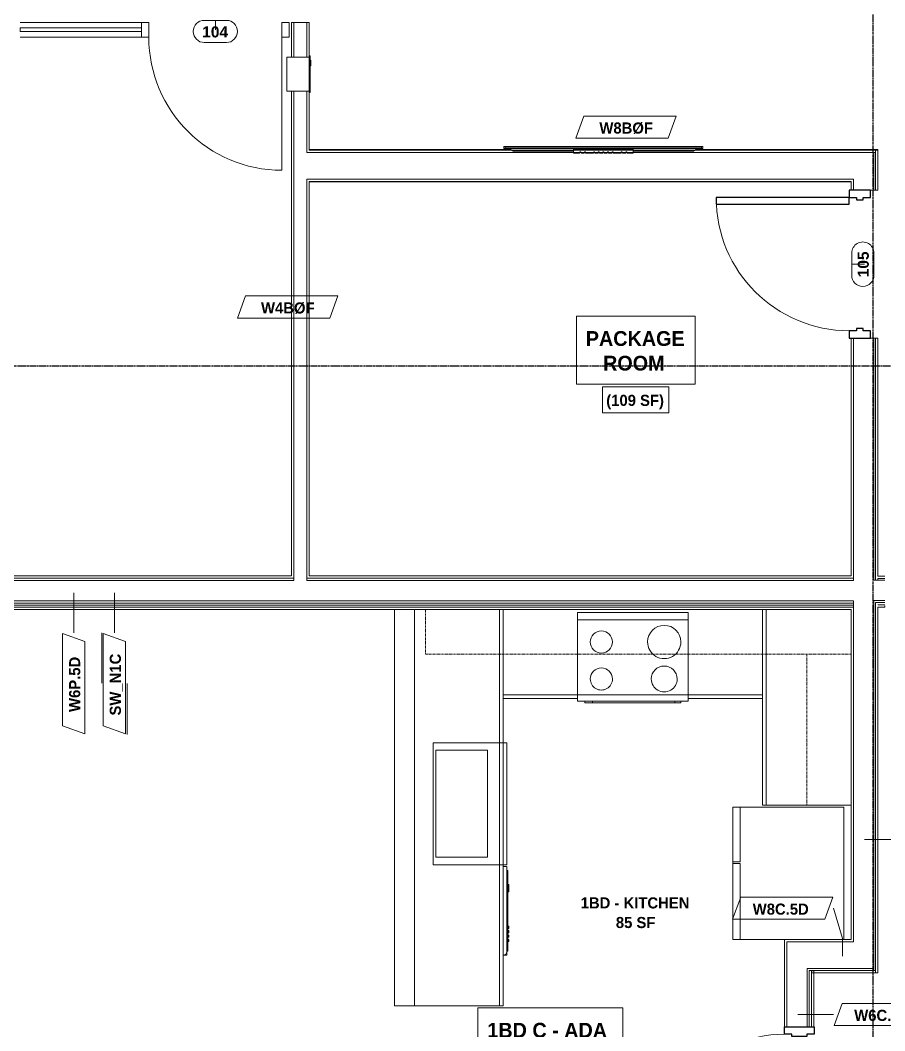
# Model space of a CAD drawing. Header units: inches. Extents: x -4058 to -1781, y 9814 to 12264.
# Drawn here: x -3712.1 to -3478.2, y 11007.4 to 11280.8 of the extents above; entities that cross this region are included whole.
import ezdxf

# ---------------------------------------------------------------- set-up
doc = ezdxf.new("R2010")
doc.units = ezdxf.units.IN
doc.header["$MEASUREMENT"] = 0
doc.linetypes.add('Dash', pattern=[0.25, 0.125, -0.125])
doc.linetypes.add('Grid Line 1_2_', pattern=[0.875, 0.5, -0.125, 0.125, -0.125])
for name, color, linetype, lineweight in [('0-1', 7, 'Continuous', 5), ('0-2', 7, 'Continuous', 9), ('A-AREA-IDEN', 2, 'Continuous', 9), ('A-DOOR-1', 7, 'Continuous', 9), ('A-DOOR-2', 10, 'Continuous', 30), ('A-DOOR-FRAM-2', 10, 'Continuous', 30), ('A-DOOR-IDEN', 31, 'Continuous', 9), ('A-GENM-1', 7, 'Continuous', 9), ('A-GLAZ-CURT-1', 7, 'Continuous', 9), ('A-GLAZ-CWMG-1', 7, 'Continuous', 9), ('A-WALL-1', 7, 'Continuous', 9), ('A-WALL-2', 250, 'Continuous', 18), ('A-WALL-3', 113, 'Continuous', 9), ('A-WALL-IDEN', 211, 'Continuous', 9), ('E-FIRE-1', 7, 'Continuous', 9), ('I-WALL-1', 7, 'Continuous', 9), ('P-SANR-FIXT', 6, 'Continuous', 9), ('Q-CASE', 31, 'Continuous', 9), ('Q-CASE-HDLN', 31, 'Dash', 9), ('Q-SPCQ', 91, 'Continuous', 9), ('S-GRID-1', 1, 'Grid Line 1_2_', 30)]:
    doc.layers.add(name, color=color, linetype=linetype, lineweight=lineweight)
doc.styles.add('Arial_B', font='arialbd.ttf', dxfattribs={"height": 3})
doc.styles.add('Century Gothic_B', font='GOTHICB.TTF', dxfattribs={"height": 4})
doc.styles.add('Century Gothic_B_1', font='GOTHICB.TTF', dxfattribs={"height": 3})

# ---------------------------------------------------------------- blocks, each defined once
blk = doc.blocks.new('Basic Wall _ INT - W8BØF - _5_8 GYP - 2X8 WOOD_BATT_ - 5_8 GYP_ - ___-2320913-UNIT PLANS - 1ST FLOOR')
at = {"layer": 'I-WALL-1'}
blk.add_line((-3633.95, 11237.01), (-3487.3, 11237.01), dxfattribs=at)
blk = doc.blocks.new('Basic Wall _ INT - W8BØF - _5_8 GYP - 2X8 WOOD_BATT_ - 5_8 GYP_ - ___-2320912-UNIT PLANS - 1ST FLOOR')
at = {"layer": 'I-WALL-1'}
for p, q in [((-3579.33, 11245.76), (-3633.95, 11245.76)), ((-3480.05, 11245.76), (-3529.31, 11245.76)), ((-3480.05, 11245.81), (-3480.05, 11245.76)), ((-3480.05, 11245.76), (-3480.05, 11245.68)), ((-3480.05, 11245.68), (-3480.05, 11245.64))]:
    blk.add_line(p, q, dxfattribs=at)
blk = doc.blocks.new('STOREFRONT DOOR - ALUM_ STILE W_ GLASS INSET-2189326-UNIT PLANS - 1ST FLOOR')
at = {"layer": 'A-DOOR-1'}
blk.add_line((-18, 2), (-18, 38), dxfattribs=at)
blk.add_arc((-18, 2), 36, 0, 90, dxfattribs=at)
blk = doc.blocks.new('System Panel - Glazed-2345228-UNIT PLANS - 1ST FLOOR')
at = {"layer": 'A-GLAZ-CURT-1'}
for p, q in [((16.4, 0.5), (-16.4, 0.5)), ((-16.4, 0.5), (-16.4, -0.5)), ((16.4, -0.5), (16.4, 0.5)), ((-16.4, -0.5), (16.4, -0.5))]:
    blk.add_line(p, q, dxfattribs=at)
blk = doc.blocks.new('Rectangular Mullion - 2_ x 4_ - EXTERIOR-1900241-UNIT PLANS - 1ST FLOOR')
at = {"layer": 'A-GLAZ-CWMG-1'}
for p, q in [((-3712.12, 11280.16), (-3679.32, 11280.16)), ((-3712.12, 11276.16), (-3679.32, 11276.16))]:
    blk.add_line(p, q, dxfattribs=at)
blk = doc.blocks.new('Rectangular Mullion - 2_ x 4_ - EXTERIOR-2141107-UNIT PLANS - 1ST FLOOR')
at = {"layer": 'A-GLAZ-CWMG-1'}
for p, q in [((-1, 2), (1, 2)), ((-1, -2), (-1, 2)), ((1, 2), (1, -2)), ((1, -2), (-1, -2))]:
    blk.add_line(p, q, dxfattribs=at)
blk = doc.blocks.new('HOLLOW METAL - HM - WOOD LEAF - 3-0 x 7-0-2191983-UNIT PLANS - 1ST FLOOR')
at = {"layer": 'A-DOOR-1'}
blk.add_arc((18, 4.375), 36, 90, 180, dxfattribs=at)
at = {"layer": 'A-DOOR-2'}
for p, q in [((18, 40.375), (16.25, 40.375)), ((16.25, 40.375), (16.25, 4.375)), ((18, 4.375), (18, 40.375)), ((16.25, 4.375), (18, 4.375))]:
    blk.add_line(p, q, dxfattribs=at)
at = {"layer": 'A-DOOR-FRAM-2'}
for p, q in [((-18, 4.375), (-20, 4.375)), ((-20, 4.375), (-20, -1.375)), ((-18, 2.4375), (-18, 4.375)), ((18, 4.375), (18, 2.4375)), ((20, 4.375), (18, 4.375)), ((20, -1.375), (20, 4.375)), ((-17.375, 2.4375), (-18, 2.4375)), ((-18, -1.375), (-18, 0.5625)), ((-18, 0.5625), (-17.375, 0.5625)), ((-17.375, 0.5625), (-17.375, 2.4375)), ((18, 2.4375), (17.375, 2.4375)), ((17.375, 2.4375), (17.375, 0.5625)), ((17.375, 0.5625), (18, 0.5625)), ((18, 0.5625), (18, -1.375)), ((-20, -1.375), (-18, -1.375)), ((18, -1.375), (20, -1.375))]:
    blk.add_line(p, q, dxfattribs=at)
blk = doc.blocks.new('Rectangular Mullion - 2_ x 4_ - EXTERIOR-2140860-UNIT PLANS - 1ST FLOOR')
at = {"layer": 'A-GLAZ-CWMG-1'}
for p, q in [((0, 2), (-2, 2)), ((-2, 2), (-2, -2)), ((0, -2), (0, 2)), ((-2, -2), (0, -2))]:
    blk.add_line(p, q, dxfattribs=at)
blk = doc.blocks.new('Sony TV - Sony TV-2182322-UNIT PLANS - 1ST FLOOR')
at = {"layer": 'A-GENM-1'}
for p, q in [((-16.94, -1.6), (-16.94, -2.14)), ((-16.59, -1.6), (-16.94, -1.6)), ((-16.94, -2.14), (-16.59, -2.14)), ((36.59, -1.6), (-16.59, -1.6)), ((-16.59, -1.6), (-16.59, -1.99)), ((-16.59, -2.14), (-16.59, -1.6)), ((36.59, -1.6), (-16.59, -1.6)), ((-16.59, -1.6), (-16.59, -2.14)), ((-16.59, -1.99), (36.59, -1.99)), ((36.59, -1.99), (-16.59, -1.99)), ((-16.59, -1.99), (-16.59, -2.14)), ((-16.59, -2.14), (36.59, -2.14)), ((-16.59, -2.14), (36.59, -2.14)), ((-14.39, -0.91), (-15.39, -1.61)), ((-15.39, -1.61), (1.97, -1.61)), ((1.97, -0.91), (-14.39, -0.91)), ((3.59, -0.41), (1.97, -0.41)), ((1.97, -0.41), (1.97, -1.38)), ((1.97, -1.61), (1.97, -0.91)), ((1.97, -1.38), (18.05, -1.38)), ((4.84, -0.41), (3.97, -0.41)), ((7.33, -0.41), (5.21, -0.41)), ((8.57, -0.41), (7.7, -0.41)), ((8.66, -2.14), (8.63, -2.14)), ((8.75, -2.14), (8.66, -2.14)), ((9.82, -0.41), (8.95, -0.41)), ((10.32, -2.14), (10.01, -2.14)), ((11.06, -0.41), (10.19, -0.41)), ((10.64, -2.14), (10.32, -2.14)), ((11.02, -2.14), (10.64, -2.14)), ((11.54, -2.14), (11.11, -2.14)), ((12.31, -0.41), (11.44, -0.41)), ((11.65, -2.14), (11.54, -2.14)), ((11.73, -2.14), (11.65, -2.14)), ((12.1, -2.14), (11.73, -2.14)), ((14.8, -0.41), (12.68, -0.41)), ((16.05, -0.41), (15.17, -0.41)), ((18.05, -0.41), (16.42, -0.41)), ((18.05, -1.38), (18.05, -0.41)), ((34.38, -0.91), (18.05, -0.91)), ((18.05, -0.91), (18.05, -1.61)), ((18.05, -1.61), (35.38, -1.61)), ((35.38, -1.61), (34.38, -0.91)), ((36.59, -1.99), (36.59, -1.6)), ((36.94, -1.6), (36.59, -1.6)), ((36.59, -1.6), (36.59, -2.14)), ((36.59, -2.14), (36.59, -1.6)), ((36.59, -2.14), (36.59, -1.99)), ((36.59, -2.14), (36.94, -2.14)), ((36.94, -2.14), (36.94, -1.6))]:
    blk.add_line(p, q, dxfattribs=at)
at = {"layer": 'A-GENM-1', "flags": 128}
for points in [[(3.97, -0.41), (3.96, -0.48), (3.95, -0.54), (3.93, -0.6), (3.9, -0.66), (3.87, -0.7), (3.84, -0.73), (3.8, -0.74), (3.76, -0.74), (3.72, -0.73), (3.68, -0.7), (3.65, -0.66), (3.63, -0.6), (3.61, -0.54), (3.6, -0.48), (3.59, -0.41)], [(5.21, -0.41), (5.21, -0.48), (5.19, -0.54), (5.18, -0.6), (5.15, -0.66), (5.12, -0.7), (5.08, -0.73), (5.04, -0.74), (5, -0.74), (4.97, -0.73), (4.93, -0.7), (4.9, -0.66), (4.87, -0.6), (4.85, -0.54), (4.84, -0.48), (4.84, -0.41)], [(7.7, -0.41), (7.7, -0.48), (7.69, -0.54), (7.67, -0.6), (7.64, -0.66), (7.61, -0.7), (7.57, -0.73), (7.53, -0.74), (7.5, -0.74), (7.46, -0.73), (7.42, -0.7), (7.39, -0.66), (7.36, -0.6), (7.34, -0.54), (7.33, -0.48), (7.33, -0.41)], [(8.95, -0.41), (8.94, -0.48), (8.93, -0.54), (8.91, -0.6), (8.89, -0.66), (8.85, -0.7), (8.82, -0.73), (8.78, -0.74), (8.74, -0.74), (8.7, -0.73), (8.67, -0.7), (8.64, -0.66), (8.61, -0.6), (8.59, -0.54), (8.58, -0.48), (8.57, -0.41)], [(9.91, -2.14), (9.9, -2.14), (9.86, -2.14), (9.81, -2.14), (9.75, -2.14), (9.67, -2.14), (9.57, -2.14), (9.47, -2.14), (9.37, -2.14), (9.28, -2.14), (9.18, -2.14), (9.1, -2.14), (9.03, -2.14), (8.98, -2.14), (8.95, -2.14), (8.94, -2.14)], [(10.19, -0.41), (10.19, -0.48), (10.18, -0.54), (10.16, -0.6), (10.13, -0.66), (10.1, -0.7), (10.06, -0.73), (10.03, -0.74), (9.99, -0.74), (9.95, -0.73), (9.91, -0.7), (9.88, -0.66), (9.85, -0.6), (9.83, -0.54), (9.82, -0.48), (9.82, -0.41)], [(11.44, -0.41), (11.43, -0.48), (11.42, -0.54), (11.4, -0.6), (11.38, -0.66), (11.34, -0.7), (11.31, -0.73), (11.27, -0.74), (11.23, -0.74), (11.19, -0.73), (11.16, -0.7), (11.13, -0.66), (11.1, -0.6), (11.08, -0.54), (11.07, -0.48), (11.06, -0.41)], [(12.68, -0.41), (12.68, -0.48), (12.67, -0.54), (12.65, -0.6), (12.62, -0.66), (12.59, -0.7), (12.55, -0.73), (12.52, -0.74), (12.48, -0.74), (12.44, -0.73), (12.4, -0.7), (12.37, -0.66), (12.35, -0.6), (12.33, -0.54), (12.31, -0.48), (12.31, -0.41)], [(15.17, -0.41), (15.17, -0.48), (15.16, -0.54), (15.14, -0.6), (15.11, -0.66), (15.08, -0.7), (15.05, -0.73), (15.01, -0.74), (14.97, -0.74), (14.93, -0.73), (14.89, -0.7), (14.86, -0.66), (14.84, -0.6), (14.82, -0.54), (14.8, -0.48), (14.8, -0.41)], [(16.42, -0.41), (16.42, -0.48), (16.4, -0.54), (16.38, -0.6), (16.36, -0.66), (16.33, -0.7), (16.29, -0.73), (16.25, -0.74), (16.21, -0.74), (16.18, -0.73), (16.14, -0.7), (16.11, -0.66), (16.08, -0.6), (16.06, -0.54), (16.05, -0.48), (16.05, -0.41)]]:
    blk.add_lwpolyline(points, dxfattribs=at)
at = {"layer": 'A-GENM-1'}
for points, knots in [([(8.63, -2.14), (8.5, -2.14), (8.3, -2.14), (7.99, -2.14), (7.96, -2.14)], [0, 0, 0, 0, 0.01859879, 0.03620202, 0.03620202, 0.03620202, 0.03620202]), ([(8.78, -2.14), (8.78, -2.14), (8.77, -2.14), (8.76, -2.14), (8.75, -2.14)], [0.062619593, 0.062619593, 0.062619593, 0.062619593, 0.068476371, 0.072023558, 0.072023558, 0.072023558, 0.072023558])]:
    blk.add_open_spline(points, degree=3, knots=knots, dxfattribs=at)
blk.add_open_spline([(7.96, -2.14), (7.96, -2.14), (7.96, -2.14), (7.96, -2.14)], degree=3, dxfattribs=at)
blk = doc.blocks.new('104416 - Fire Extinguishers - Wall - Class A - Light - 2A-2205595-UNIT PLANS - 1ST FLOOR')
at = {"layer": 'E-FIRE-1'}
for p, q in [((14.41, 2.88), (14.44, 2.88)), ((14.41, 2.63), (14.41, 2.88)), ((14.44, 2.88), (14.84, 2.88)), ((14.44, 2.63), (14.44, 2.88)), ((14.84, 2.88), (15.03, 2.88)), ((14.84, 2.63), (14.84, 2.88)), ((15.03, 2.88), (15.11, 2.88)), ((15.03, 2.63), (15.03, 2.88)), ((15.11, 2.88), (15.24, 2.88)), ((15.11, 2.63), (15.11, 2.88)), ((15.24, 2.88), (15.51, 2.88)), ((15.24, 2.63), (15.24, 2.88)), ((15.51, 2.88), (15.73, 2.88)), ((15.51, 2.63), (15.51, 2.88)), ((15.73, 2.88), (15.87, 2.88)), ((15.73, 2.63), (15.73, 2.88)), ((15.87, 2.88), (15.91, 2.88)), ((15.87, 2.63), (15.87, 2.88)), ((15.91, 2.88), (15.94, 2.88)), ((15.91, 2.63), (15.91, 2.88)), ((15.94, 2.63), (15.94, 2.88)), ((13.19, 2.63), (13.19, 2.37)), ((23.19, 2.63), (13.19, 2.63)), ((13.19, 2.63), (23.19, 2.63)), ((13.19, 2.63), (13.19, 2.37)), ((23.19, 2.37), (13.19, 2.37)), ((13.63, -3.62), (13.63, 2.37)), ((22.75, 2.37), (22.75, -3.62)), ((23.19, 2.37), (23.19, 2.63)), ((23.19, 2.37), (23.19, 2.63)), ((22.75, -3.62), (13.63, -3.62))]:
    blk.add_line(p, q, dxfattribs=at)
blk = doc.blocks.new('HOLLOW METAL - UNIT DOOR-2191977-UNIT PLANS - 1ST FLOOR')
at = {"layer": 'A-DOOR-1'}
blk.add_arc((18, -3.875), 36, 180, 270, dxfattribs=at)
at = {"layer": 'A-DOOR-2'}
for p, q in [((16.25, -3.875), (18, -3.875)), ((16.25, -39.875), (16.25, -3.875)), ((18, -3.875), (18, -39.875)), ((18, -39.875), (16.25, -39.875))]:
    blk.add_line(p, q, dxfattribs=at)
at = {"layer": 'A-DOOR-FRAM-2'}
for p, q in [((-20, 4.125), (-18, 4.125)), ((-20, -3.875), (-20, 4.125)), ((-18, 4.125), (-18, 2.1875)), ((18, 4.125), (20, 4.125)), ((18, 2.1875), (18, 4.125)), ((20, 4.125), (20, -3.875)), ((-18, 2.1875), (-17.375, 2.1875)), ((-17.375, 2.1875), (-17.375, -1.9375)), ((17.375, 2.1875), (18, 2.1875)), ((17.375, -1.9375), (17.375, 2.1875)), ((-18, -1.9375), (-18, -3.875)), ((-17.375, -1.9375), (-18, -1.9375)), ((18, -1.9375), (17.375, -1.9375)), ((18, -3.875), (18, -1.9375)), ((-18, -3.875), (-20, -3.875)), ((20, -3.875), (18, -3.875))]:
    blk.add_line(p, q, dxfattribs=at)
blk = doc.blocks.new('CTR - 1st Phase - Common Walls_rvt-1-UNIT PLANS - 1ST FLOOR')
at = {"layer": 'A-WALL-1'}
for p, q in [((-3633.95, 11280.16), (-3638.7, 11280.16)), ((-3638.7, 11280.16), (-3638.7, 11270.73)), ((-3633.95, 11271.16), (-3633.95, 11280.16)), ((-3638.7, 11261.6), (-3638.7, 11130.44)), ((-3633.95, 11245.64), (-3633.95, 11261.16)), ((-3633.95, 11130.44), (-3633.95, 11237.14))]:
    blk.add_line(p, q, dxfattribs=at)
at = {"layer": 'A-WALL-2'}
for p, q in [((-3638.07, 11280.16), (-3638.07, 11270.73)), ((-3634.57, 11280.16), (-3634.57, 11270.73)), ((-3638.07, 11261.6), (-3638.07, 11130.44)), ((-3634.57, 11261.6), (-3634.57, 11245.01)), ((-3634.57, 11245.01), (-3633.95, 11245.01)), ((-3633.95, 11245.01), (-3481.17, 11245.01)), ((-3481.17, 11245.01), (-3480.67, 11245.01)), ((-3481.17, 11245.01), (-3480.67, 11245.01)), ((-3481.17, 11245.01), (-3481.17, 11237.76)), ((-3480.67, 11245.64), (-3480.67, 11245.01)), ((-3480.67, 11245.01), (-3480.67, 11237.14)), ((-3634.57, 11237.76), (-3633.95, 11237.76)), ((-3634.57, 11237.76), (-3634.57, 11130.44)), ((-3633.95, 11237.76), (-3486.67, 11237.76)), ((-3486.67, 11237.76), (-3486.67, 11237.14)), ((-3486.67, 11237.14), (-3486.67, 11234.76)), ((-3481.17, 11237.76), (-3481.17, 11237.14)), ((-3481.17, 11237.14), (-3481.17, 11234.76)), ((-3480.67, 11237.14), (-3480.67, 11234.76)), ((-3486.67, 11194.76), (-3486.67, 11129.81)), ((-3481.17, 11194.76), (-3481.17, 11129.25)), ((-3480.67, 11194.76), (-3480.67, 11129.25)), ((-3638.07, 11129.81), (-3823.82, 11129.81)), ((-3638.07, 11129.19), (-3823.82, 11129.19)), ((-3638.07, 11130.44), (-3638.07, 11129.81)), ((-3638.07, 11129.81), (-3638.07, 11129.19)), ((-3634.57, 11130.44), (-3634.57, 11129.81)), ((-3487.3, 11129.81), (-3634.57, 11129.81)), ((-3634.57, 11129.81), (-3634.57, 11129.19)), ((-3487.3, 11129.19), (-3634.57, 11129.19)), ((-3487.3, 11129.81), (-3486.67, 11129.81)), ((-3487.3, 11129.19), (-3486.67, 11129.19)), ((-3486.67, 11129.81), (-3486.67, 11129.19)), ((-3486.67, 11129.81), (-3486.67, 11129.19)), ((-3481.17, 11129.25), (-3480.67, 11129.25)), ((-3480.67, 11129.25), (-3480.05, 11129.25)), ((-3480.05, 11129.75), (-3478.17, 11129.75)), ((-3480.05, 11129.75), (-3480.05, 11129.25)), ((-3480.05, 11129.25), (-3478.17, 11129.25)), ((-3487.3, 11123.69), (-3823.82, 11123.69)), ((-3487.3, 11123.69), (-3486.67, 11123.69)), ((-3486.67, 11123.69), (-3486.67, 11123.06)), ((-3486.67, 11123.69), (-3486.67, 11123.06)), ((-3481.17, 11123.75), (-3481.17, 11032.1)), ((-3481.17, 11123.75), (-3480.67, 11123.75)), ((-3480.67, 11123.75), (-3480.05, 11123.75)), ((-3480.67, 11123.25), (-3480.67, 11032.1)), ((-3480.67, 11123.25), (-3480.05, 11123.25)), ((-3480.05, 11123.75), (-3478.17, 11123.75)), ((-3480.05, 11123.25), (-3478.17, 11123.25)), ((-3487.3, 11123.06), (-3823.82, 11123.06)), ((-3487.3, 11122.56), (-3823.82, 11122.56)), ((-3487.3, 11121.94), (-3823.82, 11121.94)), ((-3487.3, 11123.06), (-3486.67, 11123.06)), ((-3487.3, 11122.56), (-3486.67, 11122.56)), ((-3487.3, 11121.94), (-3486.67, 11121.94)), ((-3486.67, 11123.06), (-3486.67, 11122.56)), ((-3486.67, 11123.06), (-3486.67, 11122.56)), ((-3486.67, 11122.56), (-3486.67, 11121.94)), ((-3486.67, 11122.56), (-3486.67, 11121.94)), ((-3486.67, 11121.94), (-3486.67, 11032.1)), ((-3480.05, 11122.63), (-3478.17, 11122.63)), ((-3504.67, 11024.23), (-3504.67, 11031.48)), ((-3486.67, 11031.48), (-3504.67, 11031.48)), ((-3486.67, 11032.1), (-3486.67, 11031.48)), ((-3481.17, 11032.1), (-3481.17, 11031.48)), ((-3481.17, 11031.48), (-3481.17, 11024.23)), ((-3480.67, 11032.1), (-3480.67, 11023.73)), ((-3504.67, 11023.1), (-3504.67, 11024.23)), ((-3504.67, 11008.44), (-3504.67, 11023.1)), ((-3499.17, 11023.73), (-3499.17, 11024.23)), ((-3481.17, 11024.23), (-3499.17, 11024.23)), ((-3499.17, 11023.1), (-3499.17, 11023.73)), ((-3499.17, 11008.44), (-3499.17, 11023.1)), ((-3498.67, 11023.73), (-3498.05, 11023.73)), ((-3498.67, 11023.1), (-3498.67, 11023.73)), ((-3498.05, 11023.73), (-3498.67, 11023.73)), ((-3498.67, 11008.44), (-3498.67, 11023.1)), ((-3498.05, 11023.1), (-3498.05, 11023.73)), ((-3481.17, 11023.73), (-3498.05, 11023.73)), ((-3481.17, 11024.23), (-3481.17, 11023.73)), ((-3480.67, 11023.73), (-3481.17, 11023.73)), ((-3480.67, 11023.73), (-3481.17, 11023.73)), ((-3480.67, 11023.73), (-3480.67, 11023.1))]:
    blk.add_line(p, q, dxfattribs=at)
at = {"layer": 'I-WALL-1'}
for p, q in [((-3480.67, 11245.64), (-3633.95, 11245.64)), ((-3480.05, 11245.64), (-3480.67, 11245.64)), ((-3480.05, 11237.14), (-3480.05, 11245.64)), ((-3633.95, 11237.14), (-3487.3, 11237.14)), ((-3487.3, 11237.14), (-3487.3, 11234.76)), ((-3480.05, 11234.76), (-3480.05, 11237.14)), ((-3482.05, 11234.76), (-3480.05, 11234.76)), ((-3487.3, 11194.76), (-3487.3, 11130.44)), ((-3480.05, 11194.76), (-3482.05, 11194.76)), ((-3480.05, 11130.38), (-3480.05, 11194.76)), ((-3638.7, 11130.44), (-3823.82, 11130.44)), ((-3487.3, 11130.44), (-3633.95, 11130.44)), ((-3478.17, 11130.38), (-3480.05, 11130.38)), ((-3823.82, 11121.31), (-3487.3, 11121.31)), ((-3487.3, 11121.31), (-3487.3, 11032.1)), ((-3480.05, 11032.1), (-3480.05, 11122)), ((-3480.05, 11122), (-3478.17, 11122)), ((-3478.17, 11122), (-3478.17, 11122.38)), ((-3505.3, 11032.1), (-3505.3, 11031.48)), ((-3505.3, 11031.48), (-3505.3, 11023.1)), ((-3487.3, 11032.1), (-3489.3, 11032.1)), ((-3480.05, 11023.1), (-3480.05, 11032.1)), ((-3505.3, 11023.1), (-3505.3, 11008.44)), ((-3498.05, 11023.6), (-3498.05, 11008.44)), ((-3497.42, 11023.6), (-3498.05, 11023.6)), ((-3498.05, 11008.44), (-3498.05, 11023.1)), ((-3498.05, 11023.1), (-3480.67, 11023.1)), ((-3497.42, 11008.44), (-3497.42, 11023.6)), ((-3480.67, 11023.1), (-3480.05, 11023.1))]:
    blk.add_line(p, q, dxfattribs=at)
at = {"layer": '0-2'}
for name, p in [('Rectangular Mullion - 2_ x 4_ - EXTERIOR-1900241-UNIT PLANS - 1ST FLOOR', (0, 0)), ('Rectangular Mullion - 2_ x 4_ - EXTERIOR-2140860-UNIT PLANS - 1ST FLOOR', (-3639.32, 11278.16)), ('Basic Wall _ INT - W8BØF - _5_8 GYP - 2X8 WOOD_BATT_ - 5_8 GYP_ - ___-2320912-UNIT PLANS - 1ST FLOOR', (0, 0)), ('Basic Wall _ INT - W8BØF - _5_8 GYP - 2X8 WOOD_BATT_ - 5_8 GYP_ - ___-2320913-UNIT PLANS - 1ST FLOOR', (0, 0))]:
    blk.add_blockref(name, p, dxfattribs=at)
at = {"layer": '0-2', "extrusion": (0, 0, -1)}
blk.add_blockref('Rectangular Mullion - 2_ x 4_ - EXTERIOR-2141107-UNIT PLANS - 1ST FLOOR', (3678.32, 11278.16), dxfattribs=at)
at = {"layer": '0-2'}
for name, p, rotation in [('System Panel - Glazed-2345228-UNIT PLANS - 1ST FLOOR', (-3695.72, 11278.16), 180), ('STOREFRONT DOOR - ALUM_ STILE W_ GLASS INSET-2189326-UNIT PLANS - 1ST FLOOR', (-3659.32, 11278.16), 180), ('104416 - Fire Extinguishers - Wall - Class A - Light - 2A-2205595-UNIT PLANS - 1ST FLOOR', (-3636.32, 11284.35), 269.9999999999988), ('Sony TV - Sony TV-2182322-UNIT PLANS - 1ST FLOOR', (-3544.32, 11244.42), 180), ('HOLLOW METAL - HM - WOOD LEAF - 3-0 x 7-0-2191983-UNIT PLANS - 1ST FLOOR', (-3483.42, 11214.76), 89.99999999999902), ('HOLLOW METAL - UNIT DOOR-2191977-UNIT PLANS - 1ST FLOOR', (-3501.42, 10988.44), 270.0000000000112)]:
    blk.add_blockref(name, p, dxfattribs=dict(at, rotation=rotation))
blk = doc.blocks.new('CTR - 1st Phase - Structure_rvt-1-UNIT PLANS - 1ST FLOOR')
at = {"layer": 'S-GRID-1'}
for p, q in [((-3481.32, 9814.03), (-3481.32, 12247.5)), ((-1781.27, 11187.19), (-4041.78, 11187.19))]:
    blk.add_line(p, q, dxfattribs=at)
blk = doc.blocks.new('OD_CW_Upper Cabinet - OD_CW_Upper Cabinet-4366995-UNIT PLANS - 1ST FLOOR')
at = {"layer": 'Q-CASE-HDLN'}
for p, q in [((115.86, 24), (0.74, 24)), ((0.74, 24), (0.74, 12)), ((115.86, 12), (115.86, 24)), ((0.74, 12), (115.86, 12))]:
    blk.add_line(p, q, dxfattribs=at)
blk = doc.blocks.new('OD_CW_Base Cabinet - OD_CW_Base Cabinet-4366117-UNIT PLANS - 1ST FLOOR')
at = {"layer": 'Q-CASE'}
for p, q in [((70.86, 0), (70.86, 24)), ((70.86, 24), (70.86, 1)), ((0.74, 1), (20.8, 1)), ((20.8, 1), (0.74, 1)), ((0.74, 0), (20.8, 0)), ((20.8, 0), (0.74, 0)), ((50.8, 1), (70.86, 1)), ((70.86, 1), (50.8, 1)), ((50.8, 0), (70.86, 0)), ((70.86, 0), (50.8, 0)), ((70.86, 1), (70.86, 0))]:
    blk.add_line(p, q, dxfattribs=at)
blk = doc.blocks.new('OD_CW_Base Cabinet - OD_CW_Base Cabinet-4366118-UNIT PLANS - 1ST FLOOR')
at = {"layer": 'Q-CASE'}
for p, q in [((0.74, 24), (0.74, 0)), ((107.93, 24), (0.74, 24)), ((0.74, 0), (107.93, 0))]:
    blk.add_line(p, q, dxfattribs=at)
blk = doc.blocks.new('OD_CW_Upper Cabinet - OD_CW_Upper Cabinet-4366996-UNIT PLANS - 1ST FLOOR')
at = {"layer": 'Q-CASE-HDLN'}
for p, q in [((41.64, 24), (0.74, 24)), ((0.74, 24), (0.74, 12)), ((41.64, 12), (41.64, 24)), ((0.74, 12), (41.64, 12))]:
    blk.add_line(p, q, dxfattribs=at)
blk = doc.blocks.new('OD_CW_Base Cabinet - OD_CW_Base Cabinet-4366120-UNIT PLANS - 1ST FLOOR')
at = {"layer": 'Q-CASE'}
for p, q in [((53.64, 0), (53.64, 24)), ((53.64, 24), (53.64, 1)), ((0.74, 1), (53.64, 1)), ((53.64, 1), (0.74, 1)), ((0.74, 0), (53.64, 0)), ((53.64, 0), (0.74, 0)), ((53.64, 1), (53.64, 0))]:
    blk.add_line(p, q, dxfattribs=at)
blk = doc.blocks.new('Refrigerator_-_Side-by-Side_6047 - 36_ X 30_-V54-UNIT PLANS - 1ST FLOOR')
at = {"layer": 'Q-SPCQ'}
for p, q in [((17.87, 14.42), (-17.88, 14.42)), ((-17.88, 14.42), (-17.88, -15.58)), ((17.87, -15.58), (17.87, 14.42)), ((-17.88, -13.58), (-3.13, -13.58)), ((-17.88, -13.58), (-17.88, -15.58)), ((-3.13, -15.58), (-3.13, -13.58)), ((-2.63, -13.58), (17.87, -13.58)), ((-2.63, -13.58), (-2.63, -15.58)), ((17.87, -15.58), (17.87, -13.58)), ((-17.88, -15.58), (17.87, -15.58)), ((-3.13, -15.58), (-17.88, -15.58)), ((17.87, -15.58), (-2.63, -15.58))]:
    blk.add_line(p, q, dxfattribs=at)
blk = doc.blocks.new('Dishwasher_15404 - 34_ counter-3395311-UNIT PLANS - 1ST FLOOR')
at = {"layer": 'Q-SPCQ'}
for p, q in [((23.68, 0), (22.88, 0)), ((23.87, -22.93), (23.87, -0.2)), ((24.12, -1.09), (23.87, -1.09)), ((24.12, -1.09), (24.12, -22.91)), ((24.37, -4.82), (24.12, -4.82)), ((24.37, -4.82), (24.37, -5.81)), ((24.12, -6.79), (24.37, -6.79)), ((24.37, -5.81), (24.37, -6.79)), ((24.37, -16.15), (24.12, -16.15)), ((24.37, -16.15), (24.37, -16.74)), ((24.12, -16.74), (24.37, -16.74)), ((24.37, -17.33), (24.12, -17.33)), ((24.12, -17.92), (24.37, -17.92)), ((24.37, -18.51), (24.12, -18.51)), ((24.12, -19.1), (24.37, -19.1)), ((24.37, -17.33), (24.37, -17.92)), ((24.37, -18.51), (24.37, -19.1)), ((24.37, -19.69), (24.12, -19.69)), ((24.12, -20.28), (24.37, -20.28)), ((24.37, -19.69), (24.37, -20.28)), ((22.88, -24), (23.68, -24)), ((24.12, -22.91), (23.87, -22.91)), ((23.87, -23.8), (23.87, -22.93))]:
    blk.add_line(p, q, dxfattribs=at)
for centre, radius, start, end in [((23.68, -0.2), 0.197, 360, 90), ((23.68, -0.2), 0.197, 15, 75), ((22.8, -22.93), 1.07, 273.885, 0), ((23.68, -23.8), 0.197, 270, 0)]:
    blk.add_arc(centre, radius, start, end, dxfattribs=at)
blk = doc.blocks.new('Range - 24_ x 30_-3317832-UNIT PLANS - 1ST FLOOR')
at = {"layer": 'Q-SPCQ'}
for p, q in [((2, 0.5), (3.61, 0.5)), ((2, 0.5), (2, 0)), ((3.61, 0.5), (25.87, 0.5)), ((3.61, 0.5), (3.61, 0)), ((25.87, 0), (25.87, 0.5)), ((25.87, 0.5), (28, 0.5)), ((28, 0), (28, 0.5)), ((0, 0), (30, 0)), ((0, 0), (0, -1.75)), ((0, -1.75), (30, -1.75)), ((0, -22), (0, -1.75)), ((30, -1.75), (0, -1.75)), ((30, -1.75), (30, 0)), ((30, -1.75), (30, -22)), ((0, -24), (0, -22)), ((30, -22), (0, -22)), ((30, -24), (0, -24)), ((30, -22), (30, -24))]:
    blk.add_line(p, q, dxfattribs=at)
for centre, radius, start, end in [((6.5, -6), 3.5, 360, 180), ((23.5, -6), 3, 360, 180), ((6.5, -6), 3.5, 180, 360), ((23.5, -6), 3, 180, 360), ((6.5, -16), 4.5, 360, 180), ((23.5, -16), 3, 0, 180), ((6.5, -16), 4.5, 180, 360), ((23.5, -16), 3, 180, 360)]:
    blk.add_arc(centre, radius, start, end, dxfattribs=at)
blk = doc.blocks.new('Stainless Steel Farmhous Kitchen Sink - Stainless Steel Farmhous Kitchen Sink-4315883-UNIT PLANS - 1ST FLOOR')
at = {"layer": 'P-SANR-FIXT'}
for p, q in [((-33, 22.2), (-33, 2.25)), ((0, 22.2), (-33, 22.2)), ((0, 2.25), (0, 22.2)), ((-31, 3), (-31, 16.96)), ((-31, 16.96), (-2, 16.96)), ((-2, 16.96), (-2, 3)), ((-2, 3), (-31, 3)), ((-33, 2.25), (0, 2.25))]:
    blk.add_line(p, q, dxfattribs=at)
blk = doc.blocks.new('Wall Tag - Shear Wall-3956451-UNIT PLANS - 1ST FLOOR')
at = {"layer": 'A-WALL-IDEN'}
for p, q in [((-0.3561, 0.0937), (-0.4244, -0.0937)), ((0.4244, 0.0937), (-0.3561, 0.0937)), ((0.4291, 0.1068), (0.0033, 0.1068)), ((0.3561, -0.0937), (0.4244, 0.0937)), ((0, -0.1068), (-0.4291, -0.1068)), ((-0.4244, -0.0937), (0.3561, -0.0937))]:
    blk.add_line(p, q, dxfattribs=at)
blk = doc.blocks.new('Wall Tag - Arch Wall-3956453-UNIT PLANS - 1ST FLOOR')
at = {"layer": 'A-WALL-IDEN'}
for p, q in [((-0.3561, 0.0937), (-0.4244, -0.0937)), ((0.4244, 0.0937), (-0.3561, 0.0937)), ((0.3561, -0.0937), (0.4244, 0.0937)), ((-0.4244, -0.0937), (0.3561, -0.0937))]:
    blk.add_line(p, q, dxfattribs=at)
blk = doc.blocks.new('Door Tag - Mark - Instance-4122133-UNIT PLANS - 1ST FLOOR')
at = {"layer": 'A-DOOR-IDEN'}
for p, q in [((0.09375, 0.09375), (-0.09375, 0.09375)), ((-0.09375, -0.09375), (0.09375, -0.09375))]:
    blk.add_line(p, q, dxfattribs=at)
for centre, start, end in [((-0.09375, 0), 90, 270), ((0.09375, 0), 270, 90)]:
    blk.add_arc(centre, 0.09375, start, end, dxfattribs=at)

msp = doc.modelspace()

# ---------------------------------------------------------------- linework, layer by layer
at = {"layer": 'A-AREA-IDEN', "flags": 128}
for points in [[(-3561.64, 11200.71), (-3529.52, 11200.71), (-3529.52, 11182.26), (-3561.64, 11182.26)], [(-3554.54, 11181.59), (-3536.61, 11181.59), (-3536.61, 11174.58), (-3554.54, 11174.58)], [(-3588.28, 11013.6), (-3549.08, 11013.6), (-3549.08, 10995.16), (-3588.28, 10995.16)]]:
    msp.add_lwpolyline(points, close=True, dxfattribs=at)
at = {"layer": 'A-DOOR-IDEN'}
for p, q in [((-3659.32, 11278.16), (-3659.32, 11280.71)), ((-3483.67, 11214.76), (-3487.12, 11214.76))]:
    msp.add_line(p, q, dxfattribs=at)
at = {"layer": 'A-WALL-3'}
for p, q in [((-3610.8, 11014.13), (-3610.8, 11121.31)), ((-3605.42, 11121.31), (-3605.42, 11014.13)), ((-3610.8, 11014.13), (-3605.42, 11014.13))]:
    msp.add_line(p, q, dxfattribs=at)
at = {"layer": 'A-WALL-IDEN'}
for p, q in [((-3697.64, 11125.88), (-3697.64, 11115.03)), ((-3686.64, 11125.88), (-3686.64, 11115.03)), ((-3483.67, 11059.13), (-3472.83, 11059.13)), ((-3489.63, 11032.37), (-3492.04, 11040.56)), ((-3489.63, 11027.6), (-3489.63, 11032.37)), ((-3501.67, 11011.81), (-3492.04, 11011.81))]:
    msp.add_line(p, q, dxfattribs=at)
at = {"layer": 'Q-CASE'}
for p, q in [((-3605.42, 11014.13), (-3605.42, 11121.31)), ((-3582.42, 11121.31), (-3582.42, 11014.13)), ((-3582.42, 11014.13), (-3582.42, 11121.31)), ((-3581.42, 11121.31), (-3581.42, 11014.13)), ((-3582.42, 11014.13), (-3605.42, 11014.13)), ((-3581.42, 11014.13), (-3582.42, 11014.13))]:
    msp.add_line(p, q, dxfattribs=at)

# ---------------------------------------------------------------- block references
at = {"layer": '0-1'}
for name in ['CTR - 1st Phase - Structure_rvt-1-UNIT PLANS - 1ST FLOOR', 'CTR - 1st Phase - Common Walls_rvt-1-UNIT PLANS - 1ST FLOOR']:
    msp.add_blockref(name, (0, 0), dxfattribs=at)
at = {"layer": 'A-DOOR-IDEN', "xscale": 31.99999999999999, "yscale": 31.99999999999999, "zscale": 31.99999999999999}
msp.add_blockref('Door Tag - Mark - Instance-4122133-UNIT PLANS - 1ST FLOOR', (-3659.32, 11277.71), dxfattribs=at)
at = {"layer": 'A-DOOR-IDEN', "xscale": 31.99999999999999, "yscale": 31.99999999999999, "zscale": 31.99999999999999, "rotation": 89.99999999999955}
msp.add_blockref('Door Tag - Mark - Instance-4122133-UNIT PLANS - 1ST FLOOR', (-3484.12, 11214.76), dxfattribs=at)
at = {"layer": 'A-WALL-IDEN', "xscale": 31.99999999999999, "yscale": 31.99999999999999, "zscale": 31.99999999999999}
for p in [(-3548.19, 11251.84), (-3639.74, 11203.18), (-3505.77, 11040.56), (-3478.31, 11011.81)]:
    msp.add_blockref('Wall Tag - Arch Wall-3956453-UNIT PLANS - 1ST FLOOR', p, dxfattribs=at)
at = {"layer": 'A-WALL-IDEN', "xscale": 31.99999999999999, "yscale": 31.99999999999999, "zscale": 31.99999999999999, "rotation": 89.99999999999955}
for name, p in [('Wall Tag - Shear Wall-3956451-UNIT PLANS - 1ST FLOOR', (-3686.64, 11101.3)), ('Wall Tag - Arch Wall-3956453-UNIT PLANS - 1ST FLOOR', (-3697.64, 11101.3))]:
    msp.add_blockref(name, p, dxfattribs=at)
at = {"layer": 'P-SANR-FIXT', "rotation": 269.9999999999983}
msp.add_blockref('Stainless Steel Farmhous Kitchen Sink - Stainless Steel Farmhous Kitchen Sink-4315883-UNIT PLANS - 1ST FLOOR', (-3602.66, 11052.31), dxfattribs=at)
at = {"layer": 'Q-CASE'}
for name, p, rotation in [('OD_CW_Base Cabinet - OD_CW_Base Cabinet-4366118-UNIT PLANS - 1ST FLOOR', (-3581.42, 11013.39), 90.00000000000277), ('OD_CW_Base Cabinet - OD_CW_Base Cabinet-4366120-UNIT PLANS - 1ST FLOOR', (-3511.3, 11122.05), 270.0000000000026), ('OD_CW_Upper Cabinet - OD_CW_Upper Cabinet-4366996-UNIT PLANS - 1ST FLOOR', (-3511.3, 11110.05), 269.9999999999968)]:
    msp.add_blockref(name, p, dxfattribs=dict(at, rotation=rotation))
for name, p in [('OD_CW_Upper Cabinet - OD_CW_Upper Cabinet-4366995-UNIT PLANS - 1ST FLOOR', (-3603.16, 11097.31)), ('OD_CW_Base Cabinet - OD_CW_Base Cabinet-4366117-UNIT PLANS - 1ST FLOOR', (-3582.16, 11097.31))]:
    msp.add_blockref(name, p, dxfattribs=at)
at = {"layer": 'Q-SPCQ'}
for name, p, rotation in [('Range - 24_ x 30_-3317832-UNIT PLANS - 1ST FLOOR', (-3531.36, 11096.56), 180), ('Refrigerator_-_Side-by-Side_6047 - 36_ X 30_-V54-UNIT PLANS - 1ST FLOOR', (-3503.72, 11049.98), 269.9999999999981)]:
    msp.add_blockref(name, p, dxfattribs=dict(at, rotation=rotation))
msp.add_blockref('Dishwasher_15404 - 34_ counter-3395311-UNIT PLANS - 1ST FLOOR', (-3604.3, 11051.81), dxfattribs=at)

# ---------------------------------------------------------------- texts
at = {"layer": 'A-AREA-IDEN', "attachment_point": 1}
for s, insert, char_height, width, style in [('PACKAGE', (-3559.08, 11196.65), 4, 32.623, 'Century Gothic_B'), ('ROOM', (-3554.41, 11189.98), 4, 21.311, 'Century Gothic_B'), ('(109 SF)', (-3553.54, 11179.42), 3, 19.19, 'Century Gothic_B_1'), ('1BD - KITCHEN', (-3560.46, 11043.48), 3, 35.451, 'Century Gothic_B_1'), ('85 SF', (-3550.95, 11038.18), 3, 12.423, 'Century Gothic_B_1'), ('1BD C - ADA', (-3585.72, 11009.54), 4, 41.208, 'Century Gothic_B')]:
    msp.add_mtext(s, dxfattribs=dict(at, insert=insert, char_height=char_height, width=width, style=style))
at = {"layer": 'A-DOOR-IDEN', "insert": (-3662.88, 11279.09), "char_height": 3, "width": 8.484, "attachment_point": 1, "style": 'Arial_B'}
msp.add_mtext('104', dxfattribs=at)
at = {"layer": 'A-DOOR-IDEN', "insert": (-3485.5, 11211.21), "char_height": 3, "width": 8.484, "attachment_point": 1, "rotation": 90, "style": 'Arial_B'}
msp.add_mtext('105', dxfattribs=at)
at = {"layer": 'A-WALL-IDEN', "char_height": 3, "attachment_point": 1, "style": 'Century Gothic_B_1'}
for s, insert, width in [('W8BØF', (-3555.4, 11253.09), 17.372), ('W4BØF', (-3646.96, 11204.42), 17.372), ('W8C.5D', (-3513.91, 11041.8), 19.594), ('W6C.5D', (-3486.44, 11013.06), 19.594)]:
    msp.add_mtext(s, dxfattribs=dict(at, insert=insert, width=width))
at = {"layer": 'A-WALL-IDEN', "char_height": 3, "attachment_point": 1, "rotation": 90, "style": 'Century Gothic_B_1'}
for s, insert, width in [('W6P.5D', (-3698.89, 11093.63), 18.483), ('SW_N1C', (-3687.88, 11092.67), 20.806)]:
    msp.add_mtext(s, dxfattribs=dict(at, insert=insert, width=width))

doc.saveas('drawing.dxf')
